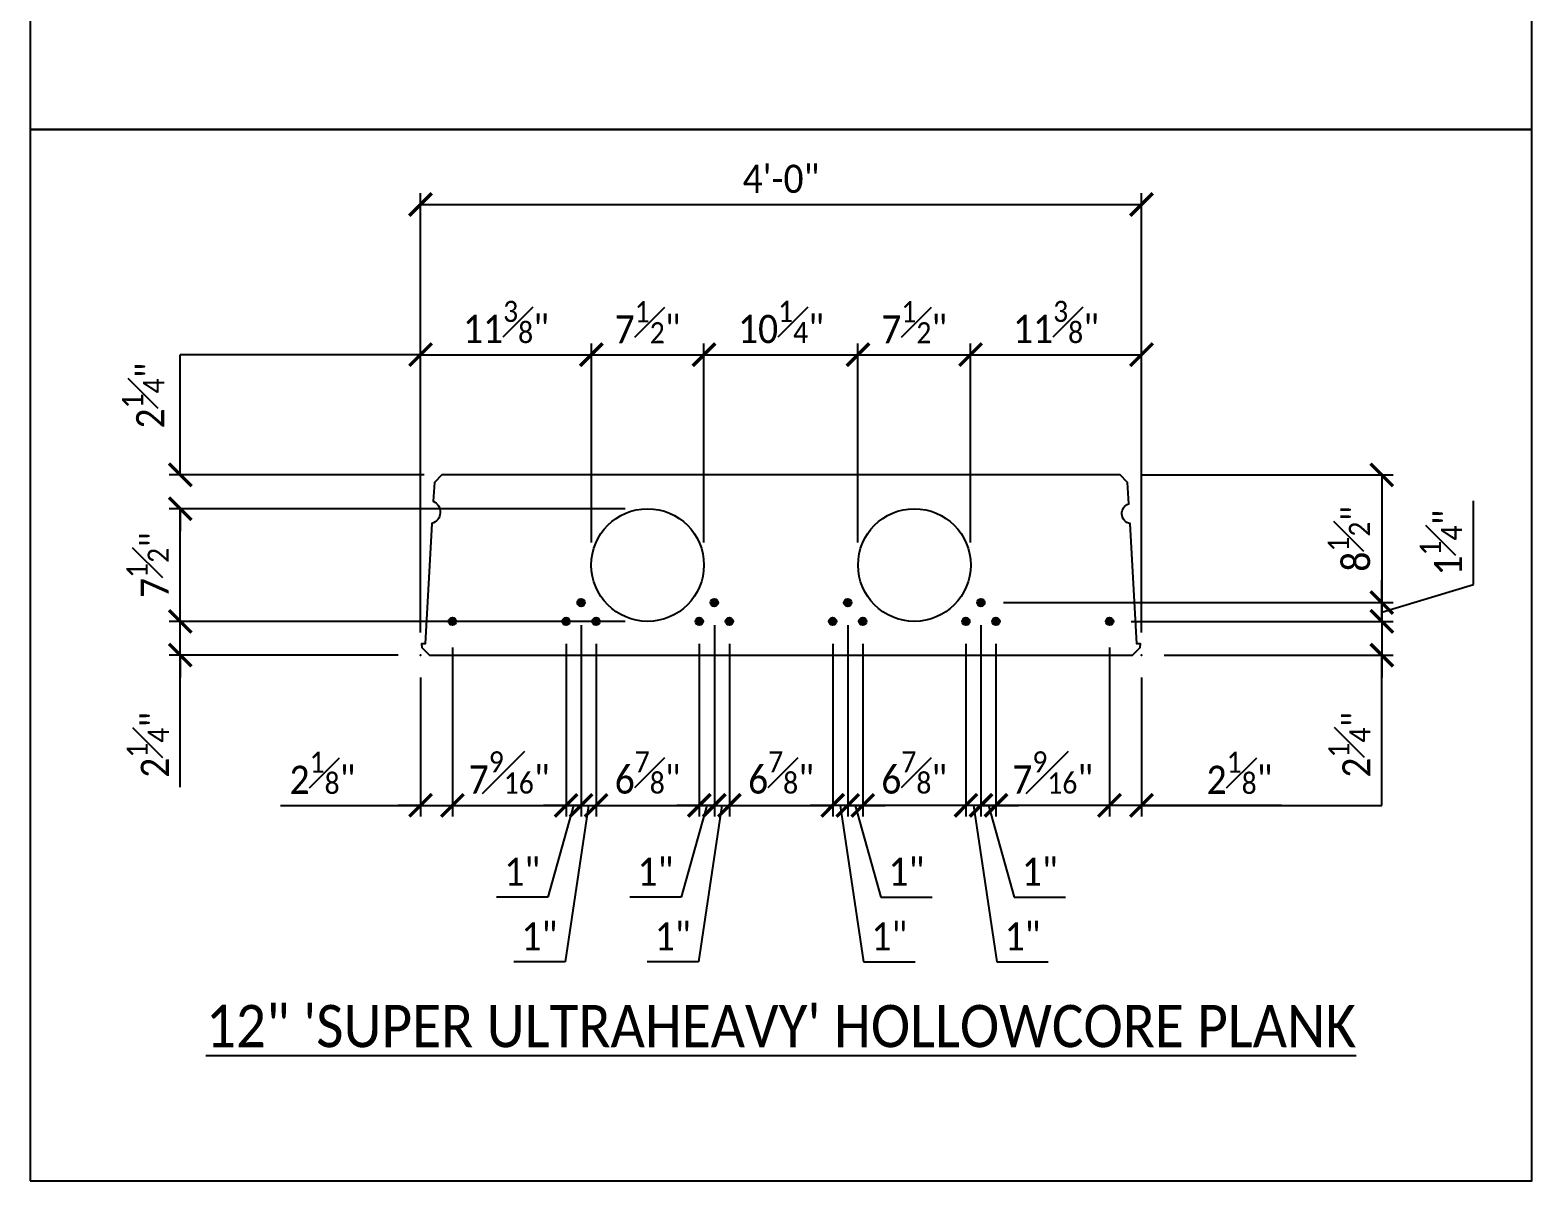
# Model space of a CAD drawing. Header units: inches. Extents: x -4800 to 29350, y 0 to 14051.
# Drawn here: x -3085.9 to -2985.9, y 2926.9 to 3003.5 of the extents above; entities that cross this region are included whole.
import ezdxf

# ---------------------------------------------------------------- set-up
doc = ezdxf.new("R2010")
doc.units = ezdxf.units.IN
doc.header["$LTSCALE"] = 0.5
doc.header["$MEASUREMENT"] = 0
for name, color, linetype in [('PC PLK - 12L in CONT.', 151, 'Continuous'), ('PC PLK - 12SUH in CONT.', 200, 'Continuous'), ('PC PLK - DIMENSION', 220, 'Continuous'), ('PC PLK - TAG', 3, 'Continuous')]:
    doc.layers.add(name, color=color, linetype=linetype)
doc.layers.add('PC PLK - STRAND', color=7, linetype='Continuous', plot=False)
doc.layers.add('SHT - NO PLOT LINE 2', color=110, linetype='Continuous', plot=False)
doc.layers.get('0').freeze()
doc.styles.add('CMC-NARROW', font='calibril.ttf', dxfattribs={"width": 0.9})
doc.dimstyles.new('CMC-NARROW', dxfattribs={"dimscale": 96, "dimtxt": 0.078125, "dimasz": 0.0625, "dimexe": 0.03125, "dimexo": 0.0625, "dimgap": 0.03125, "dimtad": 1, "dimdec": 4, "dimzin": 3, "dimdsep": 46, "dimlunit": 4, "dimtxsty": 'CMC-NARROW', "dimblk": 'ARCHTICK', "dimcen": 0, "dimclrd": 256, "dimclre": 256, "dimclrt": 256, "dimazin": 1, "dimtfac": 0.75, "dimtdec": 4, "dimtofl": 0, "dimtmove": 1, "dimatfit": 0, "dimfxl": 1, "dimtfillclr": 256, "dimfrac": 1, "dimtzin": 0, "dimlwd": -1, "dimlwe": -1, "dimarcsym": 0})

# ---------------------------------------------------------------- blocks, each defined once
blk = doc.blocks.new('_ArchTick')
at = {"color": 0, "linetype": 'ByBlock', "const_width": 0.15}
blk.add_lwpolyline([(-0.5, -0.5), (0.5, 0.5)], dxfattribs=at)
blk = doc.blocks.new('*D218')
at = {"layer": 'Defpoints', "color": 0, "transparency": 16777216}
for p in [(-3011.94, 2991.93), (-3011.94, 2965.93), (-3059.94, 2961.93)]:
    blk.add_point(p, dxfattribs=at)
at = {"layer": 'PC PLK - DIMENSION', "transparency": 16777216}
for p, q in [((-3059.94, 2963.43), (-3059.94, 2992.68)), ((-3011.94, 2967.43), (-3011.94, 2992.68)), ((-3059.94, 2991.93), (-3011.94, 2991.93))]:
    blk.add_line(p, q, dxfattribs=at)
at = {"layer": 'PC PLK - DIMENSION', "transparency": 16777216, "xscale": 1.5, "yscale": 1.5, "zscale": 1.5, "rotation": 180}
blk.add_blockref('_ArchTick', (-3059.94, 2991.93), dxfattribs=at)
at = {"layer": 'PC PLK - DIMENSION', "transparency": 16777216, "xscale": 1.5, "yscale": 1.5, "zscale": 1.5}
blk.add_blockref('_ArchTick', (-3011.94, 2991.93), dxfattribs=at)
at = {"layer": 'PC PLK - DIMENSION', "transparency": 16777216, "insert": (-3035.94, 2993.63), "char_height": 1.875, "attachment_point": 5, "style": 'CMC-NARROW'}
blk.add_mtext('4\'-0"', dxfattribs=at)
blk = doc.blocks.new('*D219')
at = {"layer": 'Defpoints', "color": 0, "transparency": 16777216}
for p in [(-3075.94, 2964.18), (-3044.82, 2964.18), (-3059.94, 2961.93)]:
    blk.add_point(p, dxfattribs=at)
at = {"layer": 'PC PLK - DIMENSION', "transparency": 16777216}
for p, q in [((-3075.94, 2964.18), (-3075.94, 2965.68)), ((-3046.32, 2964.18), (-3076.69, 2964.18)), ((-3075.94, 2961.93), (-3075.94, 2964.18)), ((-3061.44, 2961.93), (-3076.69, 2961.93)), ((-3075.94, 2961.93), (-3075.94, 2960.43)), ((-3075.94, 2953.14), (-3075.94, 2961.93))]:
    blk.add_line(p, q, dxfattribs=at)
at = {"layer": 'PC PLK - DIMENSION', "transparency": 16777216, "xscale": 1.5, "yscale": 1.5, "zscale": 1.5}
for p, rotation in [((-3075.94, 2964.18), 270), ((-3075.94, 2961.93), 90)]:
    blk.add_blockref('_ArchTick', p, dxfattribs=dict(at, rotation=rotation))
at = {"layer": 'PC PLK - DIMENSION', "transparency": 16777216, "insert": (-3078.1, 2955.96), "char_height": 1.875, "attachment_point": 5, "rotation": 90, "style": 'CMC-NARROW'}
blk.add_mtext('2{\\H0.75x;\\S1#4;}"', dxfattribs=at)
blk = doc.blocks.new('*D220')
at = {"layer": 'Defpoints', "color": 0, "transparency": 16777216}
for p in [(-3075.94, 2971.68), (-3044.82, 2971.68), (-3044.82, 2964.18)]:
    blk.add_point(p, dxfattribs=at)
at = {"layer": 'PC PLK - DIMENSION', "transparency": 16777216}
for p, q in [((-3046.32, 2971.68), (-3076.69, 2971.68)), ((-3075.94, 2964.18), (-3075.94, 2971.68)), ((-3046.32, 2964.18), (-3076.69, 2964.18))]:
    blk.add_line(p, q, dxfattribs=at)
at = {"layer": 'PC PLK - DIMENSION', "transparency": 16777216, "xscale": 1.5, "yscale": 1.5, "zscale": 1.5}
for p, rotation in [((-3075.94, 2971.68), 90), ((-3075.94, 2964.18), 270)]:
    blk.add_blockref('_ArchTick', p, dxfattribs=dict(at, rotation=rotation))
at = {"layer": 'PC PLK - DIMENSION', "transparency": 16777216, "insert": (-3078.11, 2967.93), "char_height": 1.875, "attachment_point": 5, "rotation": 90, "style": 'CMC-NARROW'}
blk.add_mtext('7{\\H0.75x;\\S1#2;}"', dxfattribs=at)
blk = doc.blocks.new('*D221')
at = {"layer": 'Defpoints', "color": 0, "transparency": 16777216}
for p in [(-3075.94, 2973.93), (-3058.19, 2973.93), (-3044.82, 2971.68)]:
    blk.add_point(p, dxfattribs=at)
at = {"layer": 'PC PLK - DIMENSION', "transparency": 16777216}
for p, q in [((-3075.94, 2973.93), (-3075.94, 2975.43)), ((-3059.69, 2973.93), (-3076.69, 2973.93)), ((-3046.32, 2971.68), (-3076.69, 2971.68)), ((-3075.94, 2971.68), (-3075.94, 2970.18))]:
    blk.add_line(p, q, dxfattribs=at)
at = {"layer": 'PC PLK - DIMENSION', "transparency": 16777216, "xscale": 1.5, "yscale": 1.5, "zscale": 1.5}
for p, rotation in [((-3075.94, 2973.93), 270), ((-3075.94, 2971.68), 90)]:
    blk.add_blockref('_ArchTick', p, dxfattribs=dict(at, rotation=rotation))
at = {"layer": 'PC PLK - DIMENSION', "transparency": 16777216, "insert": (-3078.41, 2979.21), "char_height": 1.875, "attachment_point": 5, "rotation": 90, "style": 'CMC-NARROW'}
blk.add_mtext('2{\\H0.75x;\\S1#4;}"', dxfattribs=at)
blk = doc.blocks.new('*D223')
at = {"layer": 'Defpoints', "color": 0, "transparency": 16777216}
for p in [(-3048.57, 2981.93), (-3048.57, 2967.93), (-3059.94, 2961.93)]:
    blk.add_point(p, dxfattribs=at)
at = {"layer": 'PC PLK - DIMENSION', "transparency": 16777216}
for p, q in [((-3059.94, 2963.43), (-3059.94, 2982.68)), ((-3048.57, 2969.43), (-3048.57, 2982.68)), ((-3059.94, 2981.93), (-3048.57, 2981.93))]:
    blk.add_line(p, q, dxfattribs=at)
at = {"layer": 'PC PLK - DIMENSION', "transparency": 16777216, "xscale": 1.5, "yscale": 1.5, "zscale": 1.5, "rotation": 180}
blk.add_blockref('_ArchTick', (-3059.94, 2981.93), dxfattribs=at)
at = {"layer": 'PC PLK - DIMENSION', "transparency": 16777216, "xscale": 1.5, "yscale": 1.5, "zscale": 1.5}
blk.add_blockref('_ArchTick', (-3048.57, 2981.93), dxfattribs=at)
at = {"layer": 'PC PLK - DIMENSION', "transparency": 16777216, "insert": (-3054.25, 2984.11), "char_height": 1.875, "attachment_point": 5, "style": 'CMC-NARROW'}
blk.add_mtext('11{\\H0.75x;\\S3#8;}"', dxfattribs=at)
blk = doc.blocks.new('*D224')
at = {"layer": 'Defpoints', "color": 0, "transparency": 16777216}
for p in [(-3057.82, 2963.93), (-3059.94, 2961.93), (-3057.82, 2951.93)]:
    blk.add_point(p, dxfattribs=at)
at = {"layer": 'PC PLK - DIMENSION', "transparency": 16777216}
for p, q in [((-3057.82, 2962.43), (-3057.82, 2951.18)), ((-3059.94, 2960.43), (-3059.94, 2951.18)), ((-3069.26, 2951.93), (-3059.94, 2951.93)), ((-3059.94, 2951.93), (-3061.44, 2951.93)), ((-3059.94, 2951.93), (-3057.82, 2951.93)), ((-3057.82, 2951.93), (-3056.32, 2951.93))]:
    blk.add_line(p, q, dxfattribs=at)
at = {"layer": 'PC PLK - DIMENSION', "transparency": 16777216, "xscale": 1.5, "yscale": 1.5, "zscale": 1.5}
blk.add_blockref('_ArchTick', (-3059.94, 2951.93), dxfattribs=at)
at = {"layer": 'PC PLK - DIMENSION', "transparency": 16777216, "xscale": 1.5, "yscale": 1.5, "zscale": 1.5, "rotation": 180}
blk.add_blockref('_ArchTick', (-3057.82, 2951.93), dxfattribs=at)
at = {"layer": 'PC PLK - DIMENSION', "transparency": 16777216, "insert": (-3066.47, 2954.1), "char_height": 1.875, "attachment_point": 5, "style": 'CMC-NARROW'}
blk.add_mtext('2{\\H0.75x;\\S1#8;}"', dxfattribs=at)
blk = doc.blocks.new('*D225')
at = {"layer": 'Defpoints', "color": 0, "transparency": 16777216}
for p in [(-3050.25, 2964.18), (-3057.82, 2963.93), (-3050.25, 2951.93)]:
    blk.add_point(p, dxfattribs=at)
at = {"layer": 'PC PLK - DIMENSION', "transparency": 16777216}
for p, q in [((-3057.82, 2962.43), (-3057.82, 2951.18)), ((-3050.25, 2962.68), (-3050.25, 2951.18)), ((-3057.82, 2951.93), (-3050.25, 2951.93))]:
    blk.add_line(p, q, dxfattribs=at)
at = {"layer": 'PC PLK - DIMENSION', "transparency": 16777216, "xscale": 1.5, "yscale": 1.5, "zscale": 1.5, "rotation": 180}
blk.add_blockref('_ArchTick', (-3057.82, 2951.93), dxfattribs=at)
at = {"layer": 'PC PLK - DIMENSION', "transparency": 16777216, "xscale": 1.5, "yscale": 1.5, "zscale": 1.5}
blk.add_blockref('_ArchTick', (-3050.25, 2951.93), dxfattribs=at)
at = {"layer": 'PC PLK - DIMENSION', "transparency": 16777216, "insert": (-3054.04, 2954.12), "char_height": 1.875, "attachment_point": 5, "style": 'CMC-NARROW'}
blk.add_mtext('7{\\H0.75x;\\S9#16;}"', dxfattribs=at)
blk = doc.blocks.new('*D226')
at = {"layer": 'Defpoints', "color": 0, "transparency": 16777216}
for p in [(-3049.25, 2965.43), (-3050.25, 2964.18), (-3049.25, 2951.93)]:
    blk.add_point(p, dxfattribs=at)
at = {"layer": 'PC PLK - DIMENSION', "transparency": 16777216}
for p, q in [((-3049.25, 2963.93), (-3049.25, 2951.18)), ((-3050.25, 2962.68), (-3050.25, 2951.18)), ((-3050.25, 2951.93), (-3051.75, 2951.93)), ((-3049.75, 2951.93), (-3051.46, 2945.82)), ((-3050.25, 2951.93), (-3049.25, 2951.93)), ((-3049.25, 2951.93), (-3047.75, 2951.93)), ((-3051.46, 2945.82), (-3054.88, 2945.82))]:
    blk.add_line(p, q, dxfattribs=at)
at = {"layer": 'PC PLK - DIMENSION', "transparency": 16777216, "xscale": 1.5, "yscale": 1.5, "zscale": 1.5}
blk.add_blockref('_ArchTick', (-3050.25, 2951.93), dxfattribs=at)
at = {"layer": 'PC PLK - DIMENSION', "transparency": 16777216, "xscale": 1.5, "yscale": 1.5, "zscale": 1.5, "rotation": 180}
blk.add_blockref('_ArchTick', (-3049.25, 2951.93), dxfattribs=at)
at = {"layer": 'PC PLK - DIMENSION', "transparency": 16777216, "insert": (-3053.17, 2947.51), "char_height": 1.875, "attachment_point": 5, "style": 'CMC-NARROW'}
blk.add_mtext('1"', dxfattribs=at)
blk = doc.blocks.new('*D227')
at = {"layer": 'Defpoints', "color": 0, "transparency": 16777216}
for p in [(-3049.25, 2965.43), (-3048.25, 2964.18), (-3048.25, 2951.93)]:
    blk.add_point(p, dxfattribs=at)
at = {"layer": 'PC PLK - DIMENSION', "transparency": 16777216}
for p, q in [((-3049.25, 2963.93), (-3049.25, 2951.18)), ((-3048.25, 2962.68), (-3048.25, 2951.18)), ((-3049.25, 2951.93), (-3050.75, 2951.93)), ((-3048.75, 2951.93), (-3050.32, 2941.52)), ((-3049.25, 2951.93), (-3048.25, 2951.93)), ((-3048.25, 2951.93), (-3046.75, 2951.93)), ((-3050.32, 2941.52), (-3053.74, 2941.52))]:
    blk.add_line(p, q, dxfattribs=at)
at = {"layer": 'PC PLK - DIMENSION', "transparency": 16777216, "xscale": 1.5, "yscale": 1.5, "zscale": 1.5}
blk.add_blockref('_ArchTick', (-3049.25, 2951.93), dxfattribs=at)
at = {"layer": 'PC PLK - DIMENSION', "transparency": 16777216, "xscale": 1.5, "yscale": 1.5, "zscale": 1.5, "rotation": 180}
blk.add_blockref('_ArchTick', (-3048.25, 2951.93), dxfattribs=at)
at = {"layer": 'PC PLK - DIMENSION', "transparency": 16777216, "insert": (-3052.03, 2943.21), "char_height": 1.875, "attachment_point": 5, "style": 'CMC-NARROW'}
blk.add_mtext('1"', dxfattribs=at)
blk = doc.blocks.new('*D228')
at = {"layer": 'Defpoints', "color": 0, "transparency": 16777216}
for p in [(-3013.37, 2973.93), (-3022.63, 2965.43), (-2995.94, 2965.43)]:
    blk.add_point(p, dxfattribs=at)
at = {"layer": 'PC PLK - DIMENSION', "transparency": 16777216}
for p, q in [((-3011.87, 2973.93), (-2995.19, 2973.93)), ((-2995.94, 2973.93), (-2995.94, 2965.43)), ((-3021.13, 2965.43), (-2995.19, 2965.43))]:
    blk.add_line(p, q, dxfattribs=at)
at = {"layer": 'PC PLK - DIMENSION', "transparency": 16777216, "xscale": 1.5, "yscale": 1.5, "zscale": 1.5}
for p, rotation in [((-2995.94, 2973.93), 90), ((-2995.94, 2965.43), 270)]:
    blk.add_blockref('_ArchTick', p, dxfattribs=dict(at, rotation=rotation))
at = {"layer": 'PC PLK - DIMENSION', "transparency": 16777216, "insert": (-2998.12, 2969.68), "char_height": 1.875, "attachment_point": 5, "rotation": 90, "style": 'CMC-NARROW'}
blk.add_mtext('8{\\H0.75x;\\S1#2;}"', dxfattribs=at)
blk = doc.blocks.new('*D229')
at = {"layer": 'Defpoints', "color": 0, "transparency": 16777216}
for p in [(-3022.63, 2965.43), (-3014.13, 2964.18), (-2995.94, 2964.18)]:
    blk.add_point(p, dxfattribs=at)
at = {"layer": 'PC PLK - DIMENSION', "transparency": 16777216}
for p, q in [((-2989.84, 2966.63), (-2989.84, 2972.2)), ((-2995.94, 2965.43), (-2995.94, 2966.93)), ((-2995.94, 2964.8), (-2989.84, 2966.63)), ((-3021.13, 2965.43), (-2995.19, 2965.43)), ((-2995.94, 2965.43), (-2995.94, 2964.18)), ((-3012.63, 2964.18), (-2995.19, 2964.18)), ((-2995.94, 2964.18), (-2995.94, 2962.68))]:
    blk.add_line(p, q, dxfattribs=at)
at = {"layer": 'PC PLK - DIMENSION', "transparency": 16777216, "xscale": 1.5, "yscale": 1.5, "zscale": 1.5}
for p, rotation in [((-2995.94, 2965.43), 270), ((-2995.94, 2964.18), 90)]:
    blk.add_blockref('_ArchTick', p, dxfattribs=dict(at, rotation=rotation))
at = {"layer": 'PC PLK - DIMENSION', "transparency": 16777216, "insert": (-2992, 2969.42), "char_height": 1.875, "attachment_point": 5, "rotation": 90, "style": 'CMC-NARROW'}
blk.add_mtext('1{\\H0.75x;\\S1#4;}"', dxfattribs=at)
blk = doc.blocks.new('*D230')
at = {"layer": 'Defpoints', "color": 0, "transparency": 16777216}
for p in [(-3014.13, 2964.18), (-3011.94, 2961.93), (-2995.94, 2961.93)]:
    blk.add_point(p, dxfattribs=at)
at = {"layer": 'PC PLK - DIMENSION', "transparency": 16777216}
for p, q in [((-2995.94, 2964.18), (-2995.94, 2965.68)), ((-3012.63, 2964.18), (-2995.19, 2964.18)), ((-2995.94, 2964.18), (-2995.94, 2961.93)), ((-3010.44, 2961.93), (-2995.19, 2961.93)), ((-2995.94, 2961.93), (-2995.94, 2960.43)), ((-2995.94, 2953.15), (-2995.94, 2961.93))]:
    blk.add_line(p, q, dxfattribs=at)
at = {"layer": 'PC PLK - DIMENSION', "transparency": 16777216, "xscale": 1.5, "yscale": 1.5, "zscale": 1.5}
for p, rotation in [((-2995.94, 2964.18), 270), ((-2995.94, 2961.93), 90)]:
    blk.add_blockref('_ArchTick', p, dxfattribs=dict(at, rotation=rotation))
at = {"layer": 'PC PLK - DIMENSION', "transparency": 16777216, "insert": (-2998.1, 2955.97), "char_height": 1.875, "attachment_point": 5, "rotation": 90, "style": 'CMC-NARROW'}
blk.add_mtext('2{\\H0.75x;\\S1#4;}"', dxfattribs=at)
blk = doc.blocks.new('*D212')
at = {"layer": 'Defpoints', "color": 0, "transparency": 16777216}
for p in [(-3041.07, 2981.93), (-3048.57, 2967.93), (-3041.07, 2967.93)]:
    blk.add_point(p, dxfattribs=at)
at = {"layer": 'PC PLK - DIMENSION', "transparency": 16777216}
for p, q in [((-3048.57, 2969.43), (-3048.57, 2982.68)), ((-3041.07, 2969.43), (-3041.07, 2982.68)), ((-3048.57, 2981.93), (-3041.07, 2981.93))]:
    blk.add_line(p, q, dxfattribs=at)
at = {"layer": 'PC PLK - DIMENSION', "transparency": 16777216, "xscale": 1.5, "yscale": 1.5, "zscale": 1.5, "rotation": 180}
blk.add_blockref('_ArchTick', (-3048.57, 2981.93), dxfattribs=at)
at = {"layer": 'PC PLK - DIMENSION', "transparency": 16777216, "xscale": 1.5, "yscale": 1.5, "zscale": 1.5}
blk.add_blockref('_ArchTick', (-3041.07, 2981.93), dxfattribs=at)
at = {"layer": 'PC PLK - DIMENSION', "transparency": 16777216, "insert": (-3044.82, 2984.09), "char_height": 1.875, "attachment_point": 5, "style": 'CMC-NARROW'}
blk.add_mtext('7{\\H0.75x;\\S1#2;}"', dxfattribs=at)
blk = doc.blocks.new('*D213')
at = {"layer": 'Defpoints', "color": 0, "transparency": 16777216}
for p in [(-3030.82, 2981.93), (-3041.07, 2967.93), (-3030.82, 2967.93)]:
    blk.add_point(p, dxfattribs=at)
at = {"layer": 'PC PLK - DIMENSION', "transparency": 16777216}
for p, q in [((-3041.07, 2969.43), (-3041.07, 2982.68)), ((-3030.82, 2969.43), (-3030.82, 2982.68)), ((-3041.07, 2981.93), (-3030.82, 2981.93))]:
    blk.add_line(p, q, dxfattribs=at)
at = {"layer": 'PC PLK - DIMENSION', "transparency": 16777216, "xscale": 1.5, "yscale": 1.5, "zscale": 1.5, "rotation": 180}
blk.add_blockref('_ArchTick', (-3041.07, 2981.93), dxfattribs=at)
at = {"layer": 'PC PLK - DIMENSION', "transparency": 16777216, "xscale": 1.5, "yscale": 1.5, "zscale": 1.5}
blk.add_blockref('_ArchTick', (-3030.82, 2981.93), dxfattribs=at)
at = {"layer": 'PC PLK - DIMENSION', "transparency": 16777216, "insert": (-3035.94, 2984.1), "char_height": 1.875, "attachment_point": 5, "style": 'CMC-NARROW'}
blk.add_mtext('10{\\H0.75x;\\S1#4;}"', dxfattribs=at)
blk = doc.blocks.new('*D214')
at = {"layer": 'Defpoints', "color": 0, "transparency": 16777216}
for p in [(-3023.32, 2981.93), (-3030.82, 2967.93), (-3023.32, 2967.93)]:
    blk.add_point(p, dxfattribs=at)
at = {"layer": 'PC PLK - DIMENSION', "transparency": 16777216}
for p, q in [((-3030.82, 2969.43), (-3030.82, 2982.68)), ((-3023.32, 2969.43), (-3023.32, 2982.68)), ((-3030.82, 2981.93), (-3023.32, 2981.93))]:
    blk.add_line(p, q, dxfattribs=at)
at = {"layer": 'PC PLK - DIMENSION', "transparency": 16777216, "xscale": 1.5, "yscale": 1.5, "zscale": 1.5, "rotation": 180}
blk.add_blockref('_ArchTick', (-3030.82, 2981.93), dxfattribs=at)
at = {"layer": 'PC PLK - DIMENSION', "transparency": 16777216, "xscale": 1.5, "yscale": 1.5, "zscale": 1.5}
blk.add_blockref('_ArchTick', (-3023.32, 2981.93), dxfattribs=at)
at = {"layer": 'PC PLK - DIMENSION', "transparency": 16777216, "insert": (-3027.07, 2984.09), "char_height": 1.875, "attachment_point": 5, "style": 'CMC-NARROW'}
blk.add_mtext('7{\\H0.75x;\\S1#2;}"', dxfattribs=at)
blk = doc.blocks.new('*D215')
at = {"layer": 'Defpoints', "color": 0, "transparency": 16777216}
for p in [(-3011.94, 2981.93), (-3023.32, 2967.93), (-3011.94, 2961.93)]:
    blk.add_point(p, dxfattribs=at)
at = {"layer": 'PC PLK - DIMENSION', "transparency": 16777216}
for p, q in [((-3023.32, 2969.43), (-3023.32, 2982.68)), ((-3011.94, 2963.43), (-3011.94, 2982.68)), ((-3023.32, 2981.93), (-3011.94, 2981.93))]:
    blk.add_line(p, q, dxfattribs=at)
at = {"layer": 'PC PLK - DIMENSION', "transparency": 16777216, "xscale": 1.5, "yscale": 1.5, "zscale": 1.5, "rotation": 180}
blk.add_blockref('_ArchTick', (-3023.32, 2981.93), dxfattribs=at)
at = {"layer": 'PC PLK - DIMENSION', "transparency": 16777216, "xscale": 1.5, "yscale": 1.5, "zscale": 1.5}
blk.add_blockref('_ArchTick', (-3011.94, 2981.93), dxfattribs=at)
at = {"layer": 'PC PLK - DIMENSION', "transparency": 16777216, "insert": (-3017.63, 2984.11), "char_height": 1.875, "attachment_point": 5, "style": 'CMC-NARROW'}
blk.add_mtext('11{\\H0.75x;\\S3#8;}"', dxfattribs=at)
blk = doc.blocks.new('*D216')
at = {"layer": 'Defpoints', "color": 0, "transparency": 16777216}
for p in [(-3014.07, 2963.93), (-3011.94, 2961.93), (-3014.07, 2951.93)]:
    blk.add_point(p, dxfattribs=at)
at = {"layer": 'PC PLK - DIMENSION', "transparency": 16777216}
for p, q in [((-3014.07, 2962.43), (-3014.07, 2951.18)), ((-3011.94, 2960.43), (-3011.94, 2951.18)), ((-3014.07, 2951.93), (-3015.57, 2951.93)), ((-3011.94, 2951.93), (-3014.07, 2951.93)), ((-3011.94, 2951.93), (-3010.44, 2951.93)), ((-3002.62, 2951.93), (-3011.94, 2951.93))]:
    blk.add_line(p, q, dxfattribs=at)
at = {"layer": 'PC PLK - DIMENSION', "transparency": 16777216, "xscale": 1.5, "yscale": 1.5, "zscale": 1.5}
blk.add_blockref('_ArchTick', (-3014.07, 2951.93), dxfattribs=at)
at = {"layer": 'PC PLK - DIMENSION', "transparency": 16777216, "xscale": 1.5, "yscale": 1.5, "zscale": 1.5, "rotation": 180}
blk.add_blockref('_ArchTick', (-3011.94, 2951.93), dxfattribs=at)
at = {"layer": 'PC PLK - DIMENSION', "transparency": 16777216, "insert": (-3005.41, 2954.1), "char_height": 1.875, "attachment_point": 5, "style": 'CMC-NARROW'}
blk.add_mtext('2{\\H0.75x;\\S1#8;}"', dxfattribs=at)
blk = doc.blocks.new('*D217')
at = {"layer": 'Defpoints', "color": 0, "transparency": 16777216}
for p in [(-3021.63, 2964.18), (-3014.07, 2963.93), (-3021.63, 2951.93)]:
    blk.add_point(p, dxfattribs=at)
at = {"layer": 'PC PLK - DIMENSION', "transparency": 16777216}
for p, q in [((-3021.63, 2962.68), (-3021.63, 2951.18)), ((-3014.07, 2962.43), (-3014.07, 2951.18)), ((-3014.07, 2951.93), (-3021.63, 2951.93))]:
    blk.add_line(p, q, dxfattribs=at)
at = {"layer": 'PC PLK - DIMENSION', "transparency": 16777216, "xscale": 1.5, "yscale": 1.5, "zscale": 1.5, "rotation": 180}
blk.add_blockref('_ArchTick', (-3021.63, 2951.93), dxfattribs=at)
at = {"layer": 'PC PLK - DIMENSION', "transparency": 16777216, "xscale": 1.5, "yscale": 1.5, "zscale": 1.5}
blk.add_blockref('_ArchTick', (-3014.07, 2951.93), dxfattribs=at)
at = {"layer": 'PC PLK - DIMENSION', "transparency": 16777216, "insert": (-3017.85, 2954.12), "char_height": 1.875, "attachment_point": 5, "style": 'CMC-NARROW'}
blk.add_mtext('7{\\H0.75x;\\S9#16;}"', dxfattribs=at)
blk = doc.blocks.new('*D209')
at = {"layer": 'Defpoints', "color": 0, "transparency": 16777216}
for p in [(-3048.25, 2964.18), (-3041.38, 2964.18), (-3041.38, 2951.93)]:
    blk.add_point(p, dxfattribs=at)
at = {"layer": 'PC PLK - DIMENSION', "transparency": 16777216}
for p, q in [((-3048.25, 2962.68), (-3048.25, 2951.18)), ((-3041.38, 2962.68), (-3041.38, 2951.18)), ((-3048.25, 2951.93), (-3041.38, 2951.93))]:
    blk.add_line(p, q, dxfattribs=at)
at = {"layer": 'PC PLK - DIMENSION', "transparency": 16777216, "xscale": 1.5, "yscale": 1.5, "zscale": 1.5, "rotation": 180}
blk.add_blockref('_ArchTick', (-3048.25, 2951.93), dxfattribs=at)
at = {"layer": 'PC PLK - DIMENSION', "transparency": 16777216, "xscale": 1.5, "yscale": 1.5, "zscale": 1.5}
blk.add_blockref('_ArchTick', (-3041.38, 2951.93), dxfattribs=at)
at = {"layer": 'PC PLK - DIMENSION', "transparency": 16777216, "insert": (-3044.82, 2954.11), "char_height": 1.875, "attachment_point": 5, "style": 'CMC-NARROW'}
blk.add_mtext('6{\\H0.75x;\\S7#8;}"', dxfattribs=at)
blk = doc.blocks.new('*D210')
at = {"layer": 'Defpoints', "color": 0, "transparency": 16777216}
for p in [(-3040.38, 2965.43), (-3041.38, 2964.18), (-3040.38, 2951.93)]:
    blk.add_point(p, dxfattribs=at)
at = {"layer": 'PC PLK - DIMENSION', "transparency": 16777216}
for p, q in [((-3040.38, 2963.93), (-3040.38, 2951.18)), ((-3041.38, 2962.68), (-3041.38, 2951.18)), ((-3041.38, 2951.93), (-3042.88, 2951.93)), ((-3040.88, 2951.93), (-3042.59, 2945.82)), ((-3041.38, 2951.93), (-3040.38, 2951.93)), ((-3040.38, 2951.93), (-3038.88, 2951.93)), ((-3042.59, 2945.82), (-3046.01, 2945.82))]:
    blk.add_line(p, q, dxfattribs=at)
at = {"layer": 'PC PLK - DIMENSION', "transparency": 16777216, "xscale": 1.5, "yscale": 1.5, "zscale": 1.5}
blk.add_blockref('_ArchTick', (-3041.38, 2951.93), dxfattribs=at)
at = {"layer": 'PC PLK - DIMENSION', "transparency": 16777216, "xscale": 1.5, "yscale": 1.5, "zscale": 1.5, "rotation": 180}
blk.add_blockref('_ArchTick', (-3040.38, 2951.93), dxfattribs=at)
at = {"layer": 'PC PLK - DIMENSION', "transparency": 16777216, "insert": (-3044.3, 2947.51), "char_height": 1.875, "attachment_point": 5, "style": 'CMC-NARROW'}
blk.add_mtext('1"', dxfattribs=at)
blk = doc.blocks.new('*D211')
at = {"layer": 'Defpoints', "color": 0, "transparency": 16777216}
for p in [(-3040.38, 2965.43), (-3039.38, 2964.18), (-3039.38, 2951.93)]:
    blk.add_point(p, dxfattribs=at)
at = {"layer": 'PC PLK - DIMENSION', "transparency": 16777216}
for p, q in [((-3040.38, 2963.93), (-3040.38, 2951.18)), ((-3039.38, 2962.68), (-3039.38, 2951.18)), ((-3040.38, 2951.93), (-3041.88, 2951.93)), ((-3039.88, 2951.93), (-3041.44, 2941.52)), ((-3040.38, 2951.93), (-3039.38, 2951.93)), ((-3039.38, 2951.93), (-3037.88, 2951.93)), ((-3041.44, 2941.52), (-3044.86, 2941.52))]:
    blk.add_line(p, q, dxfattribs=at)
at = {"layer": 'PC PLK - DIMENSION', "transparency": 16777216, "xscale": 1.5, "yscale": 1.5, "zscale": 1.5}
blk.add_blockref('_ArchTick', (-3040.38, 2951.93), dxfattribs=at)
at = {"layer": 'PC PLK - DIMENSION', "transparency": 16777216, "xscale": 1.5, "yscale": 1.5, "zscale": 1.5, "rotation": 180}
blk.add_blockref('_ArchTick', (-3039.38, 2951.93), dxfattribs=at)
at = {"layer": 'PC PLK - DIMENSION', "transparency": 16777216, "insert": (-3043.15, 2943.21), "char_height": 1.875, "attachment_point": 5, "style": 'CMC-NARROW'}
blk.add_mtext('1"', dxfattribs=at)
blk = doc.blocks.new('*D204')
at = {"layer": 'Defpoints', "color": 0, "transparency": 16777216}
for p in [(-3030.5, 2964.18), (-3023.63, 2964.18), (-3030.5, 2951.93)]:
    blk.add_point(p, dxfattribs=at)
at = {"layer": 'PC PLK - DIMENSION', "transparency": 16777216}
for p, q in [((-3030.5, 2962.68), (-3030.5, 2951.18)), ((-3023.63, 2962.68), (-3023.63, 2951.18)), ((-3023.63, 2951.93), (-3030.5, 2951.93))]:
    blk.add_line(p, q, dxfattribs=at)
at = {"layer": 'PC PLK - DIMENSION', "transparency": 16777216, "xscale": 1.5, "yscale": 1.5, "zscale": 1.5, "rotation": 180}
blk.add_blockref('_ArchTick', (-3030.5, 2951.93), dxfattribs=at)
at = {"layer": 'PC PLK - DIMENSION', "transparency": 16777216, "xscale": 1.5, "yscale": 1.5, "zscale": 1.5}
blk.add_blockref('_ArchTick', (-3023.63, 2951.93), dxfattribs=at)
at = {"layer": 'PC PLK - DIMENSION', "transparency": 16777216, "insert": (-3027.07, 2954.11), "char_height": 1.875, "attachment_point": 5, "style": 'CMC-NARROW'}
blk.add_mtext('6{\\H0.75x;\\S7#8;}"', dxfattribs=at)
blk = doc.blocks.new('*D205')
at = {"layer": 'Defpoints', "color": 0, "transparency": 16777216}
for p in [(-3031.5, 2965.43), (-3030.5, 2964.18), (-3031.5, 2951.93)]:
    blk.add_point(p, dxfattribs=at)
at = {"layer": 'PC PLK - DIMENSION', "transparency": 16777216}
for p, q in [((-3031.5, 2963.93), (-3031.5, 2951.18)), ((-3030.5, 2962.68), (-3030.5, 2951.18)), ((-3031.5, 2951.93), (-3033, 2951.93)), ((-3030.5, 2951.93), (-3031.5, 2951.93)), ((-3031, 2951.93), (-3029.3, 2945.82)), ((-3030.5, 2951.93), (-3029, 2951.93)), ((-3029.3, 2945.82), (-3025.88, 2945.82))]:
    blk.add_line(p, q, dxfattribs=at)
at = {"layer": 'PC PLK - DIMENSION', "transparency": 16777216, "xscale": 1.5, "yscale": 1.5, "zscale": 1.5}
blk.add_blockref('_ArchTick', (-3031.5, 2951.93), dxfattribs=at)
at = {"layer": 'PC PLK - DIMENSION', "transparency": 16777216, "xscale": 1.5, "yscale": 1.5, "zscale": 1.5, "rotation": 180}
blk.add_blockref('_ArchTick', (-3030.5, 2951.93), dxfattribs=at)
at = {"layer": 'PC PLK - DIMENSION', "transparency": 16777216, "insert": (-3027.59, 2947.51), "char_height": 1.875, "attachment_point": 5, "style": 'CMC-NARROW'}
blk.add_mtext('1"', dxfattribs=at)
blk = doc.blocks.new('*D206')
at = {"layer": 'Defpoints', "color": 0, "transparency": 16777216}
for p in [(-3031.5, 2965.43), (-3032.5, 2964.18), (-3032.5, 2951.93)]:
    blk.add_point(p, dxfattribs=at)
at = {"layer": 'PC PLK - DIMENSION', "transparency": 16777216}
for p, q in [((-3031.5, 2963.93), (-3031.5, 2951.18)), ((-3032.5, 2962.68), (-3032.5, 2951.18)), ((-3032.5, 2951.93), (-3034, 2951.93)), ((-3031.5, 2951.93), (-3032.5, 2951.93)), ((-3032, 2951.93), (-3030.44, 2941.52)), ((-3031.5, 2951.93), (-3030, 2951.93)), ((-3030.44, 2941.52), (-3027.02, 2941.52))]:
    blk.add_line(p, q, dxfattribs=at)
at = {"layer": 'PC PLK - DIMENSION', "transparency": 16777216, "xscale": 1.5, "yscale": 1.5, "zscale": 1.5}
blk.add_blockref('_ArchTick', (-3032.5, 2951.93), dxfattribs=at)
at = {"layer": 'PC PLK - DIMENSION', "transparency": 16777216, "xscale": 1.5, "yscale": 1.5, "zscale": 1.5, "rotation": 180}
blk.add_blockref('_ArchTick', (-3031.5, 2951.93), dxfattribs=at)
at = {"layer": 'PC PLK - DIMENSION', "transparency": 16777216, "insert": (-3028.73, 2943.21), "char_height": 1.875, "attachment_point": 5, "style": 'CMC-NARROW'}
blk.add_mtext('1"', dxfattribs=at)
blk = doc.blocks.new('*D207')
at = {"layer": 'Defpoints', "color": 0, "transparency": 16777216}
for p in [(-3022.63, 2965.43), (-3021.63, 2964.18), (-3022.63, 2951.93)]:
    blk.add_point(p, dxfattribs=at)
at = {"layer": 'PC PLK - DIMENSION', "transparency": 16777216}
for p, q in [((-3022.63, 2963.93), (-3022.63, 2951.18)), ((-3021.63, 2962.68), (-3021.63, 2951.18)), ((-3022.63, 2951.93), (-3024.13, 2951.93)), ((-3021.63, 2951.93), (-3022.63, 2951.93)), ((-3022.13, 2951.93), (-3020.42, 2945.82)), ((-3021.63, 2951.93), (-3020.13, 2951.93)), ((-3020.42, 2945.82), (-3017, 2945.82))]:
    blk.add_line(p, q, dxfattribs=at)
at = {"layer": 'PC PLK - DIMENSION', "transparency": 16777216, "xscale": 1.5, "yscale": 1.5, "zscale": 1.5}
blk.add_blockref('_ArchTick', (-3022.63, 2951.93), dxfattribs=at)
at = {"layer": 'PC PLK - DIMENSION', "transparency": 16777216, "xscale": 1.5, "yscale": 1.5, "zscale": 1.5, "rotation": 180}
blk.add_blockref('_ArchTick', (-3021.63, 2951.93), dxfattribs=at)
at = {"layer": 'PC PLK - DIMENSION', "transparency": 16777216, "insert": (-3018.71, 2947.51), "char_height": 1.875, "attachment_point": 5, "style": 'CMC-NARROW'}
blk.add_mtext('1"', dxfattribs=at)
blk = doc.blocks.new('*D208')
at = {"layer": 'Defpoints', "color": 0, "transparency": 16777216}
for p in [(-3022.63, 2965.43), (-3023.63, 2964.18), (-3023.63, 2951.93)]:
    blk.add_point(p, dxfattribs=at)
at = {"layer": 'PC PLK - DIMENSION', "transparency": 16777216}
for p, q in [((-3022.63, 2963.93), (-3022.63, 2951.18)), ((-3023.63, 2962.68), (-3023.63, 2951.18)), ((-3023.63, 2951.93), (-3025.13, 2951.93)), ((-3022.63, 2951.93), (-3023.63, 2951.93)), ((-3023.13, 2951.93), (-3021.57, 2941.52)), ((-3022.63, 2951.93), (-3021.13, 2951.93)), ((-3021.57, 2941.52), (-3018.15, 2941.52))]:
    blk.add_line(p, q, dxfattribs=at)
at = {"layer": 'PC PLK - DIMENSION', "transparency": 16777216, "xscale": 1.5, "yscale": 1.5, "zscale": 1.5}
blk.add_blockref('_ArchTick', (-3023.63, 2951.93), dxfattribs=at)
at = {"layer": 'PC PLK - DIMENSION', "transparency": 16777216, "xscale": 1.5, "yscale": 1.5, "zscale": 1.5, "rotation": 180}
blk.add_blockref('_ArchTick', (-3022.63, 2951.93), dxfattribs=at)
at = {"layer": 'PC PLK - DIMENSION', "transparency": 16777216, "insert": (-3019.86, 2943.21), "char_height": 1.875, "attachment_point": 5, "style": 'CMC-NARROW'}
blk.add_mtext('1"', dxfattribs=at)
blk = doc.blocks.new('*D222')
at = {"layer": 'Defpoints', "color": 0, "transparency": 16777216}
for p in [(-3039.38, 2964.18), (-3032.5, 2964.18), (-3032.5, 2951.93)]:
    blk.add_point(p, dxfattribs=at)
at = {"layer": 'PC PLK - DIMENSION', "transparency": 16777216}
for p, q in [((-3039.38, 2962.68), (-3039.38, 2951.18)), ((-3032.5, 2962.68), (-3032.5, 2951.18)), ((-3039.38, 2951.93), (-3032.5, 2951.93))]:
    blk.add_line(p, q, dxfattribs=at)
at = {"layer": 'PC PLK - DIMENSION', "transparency": 16777216, "xscale": 1.5, "yscale": 1.5, "zscale": 1.5, "rotation": 180}
blk.add_blockref('_ArchTick', (-3039.38, 2951.93), dxfattribs=at)
at = {"layer": 'PC PLK - DIMENSION', "transparency": 16777216, "xscale": 1.5, "yscale": 1.5, "zscale": 1.5}
blk.add_blockref('_ArchTick', (-3032.5, 2951.93), dxfattribs=at)
at = {"layer": 'PC PLK - DIMENSION', "transparency": 16777216, "insert": (-3035.94, 2954.11), "char_height": 1.875, "attachment_point": 5, "style": 'CMC-NARROW'}
blk.add_mtext('6{\\H0.75x;\\S7#8;}"', dxfattribs=at)
blk = doc.blocks.new('CMC - 12in HOLLOWCORE SUPERULTRAHEAVY PLAN USE')
at = {"layer": 'PC PLK - STRAND'}
h = blk.add_hatch(color=256, dxfattribs=at)
h.dxf.hatch_style = 1
h.paths.add_polyline_path([(-13.56, 3.5, 1), (-13.06, 3.5, 1)])
h = blk.add_hatch(color=256, dxfattribs=at)
h.dxf.hatch_style = 1
h.paths.add_polyline_path([(-4.69, 3.5, 1), (-4.19, 3.5, 1)])
h = blk.add_hatch(color=256, dxfattribs=at)
h.dxf.hatch_style = 1
h.paths.add_polyline_path([(4.19, 3.5, 1), (4.69, 3.5, 1)])
h = blk.add_hatch(color=256, dxfattribs=at)
h.dxf.hatch_style = 1
h.paths.add_polyline_path([(13.06, 3.5, 1), (13.56, 3.5, 1)])
h = blk.add_hatch(color=256, dxfattribs=at)
h.dxf.hatch_style = 1
h.paths.add_polyline_path([(-22.12, 2.25, 1), (-21.62, 2.25, 1)])
h = blk.add_hatch(color=256, dxfattribs=at)
h.dxf.hatch_style = 1
h.paths.add_polyline_path([(-14.56, 2.25, 1), (-14.06, 2.25, 1)])
h = blk.add_hatch(color=256, dxfattribs=at)
h.dxf.hatch_style = 1
h.paths.add_polyline_path([(-12.56, 2.25, 1), (-12.06, 2.25, 1)])
h = blk.add_hatch(color=256, dxfattribs=at)
h.dxf.hatch_style = 1
h.paths.add_polyline_path([(-5.69, 2.25, 1), (-5.19, 2.25, 1)])
h = blk.add_hatch(color=256, dxfattribs=at)
h.dxf.hatch_style = 1
h.paths.add_polyline_path([(-3.69, 2.25, 1), (-3.19, 2.25, 1)])
h = blk.add_hatch(color=256, dxfattribs=at)
h.dxf.hatch_style = 1
h.paths.add_polyline_path([(3.19, 2.25, 1), (3.69, 2.25, 1)])
h = blk.add_hatch(color=256, dxfattribs=at)
h.dxf.hatch_style = 1
h.paths.add_polyline_path([(5.19, 2.25, 1), (5.69, 2.25, 1)])
h = blk.add_hatch(color=256, dxfattribs=at)
h.dxf.hatch_style = 1
h.paths.add_polyline_path([(12.06, 2.25, 1), (12.56, 2.25, 1)])
h = blk.add_hatch(color=256, dxfattribs=at)
h.dxf.hatch_style = 1
h.paths.add_polyline_path([(14.06, 2.25, 1), (14.56, 2.25, 1)])
h = blk.add_hatch(color=256, dxfattribs=at)
h.dxf.hatch_style = 1
h.paths.add_polyline_path([(21.62, 2.25, 1), (22.12, 2.25, 1)])
at = {"layer": 'PC PLK - 12L in CONT.'}
for p in [(-24, 0), (24, 0)]:
    blk.add_point(p, dxfattribs=at)
at = {"layer": 'PC PLK - 12SUH in CONT.'}
blk.add_lwpolyline([(22.58, 12), (-22.58, 12), (-23.08, 11.5), (-23.15, 10.25, -0.67896), (-23.24, 8.76), (-23.7, 0.75), (-23.94, 0.75), (-23.91, 0.51), (-23.4, 0), (23.4, 0), (23.91, 0.51), (23.94, 0.75), (23.7, 0.75), (23.24, 8.76, -0.77), (23.15, 10.07), (23.08, 11.5)], format="xyb", close=True, dxfattribs=at)
for centre in [(-8.88, 6), (8.88, 6)]:
    blk.add_circle(centre, 3.75, dxfattribs=at)
at = {"layer": 'PC PLK - STRAND'}
for centre in [(-13.31, 3.5), (-4.44, 3.5), (4.44, 3.5), (13.31, 3.5), (-21.88, 2.25), (-14.31, 2.25), (-12.31, 2.25), (-5.44, 2.25), (-3.44, 2.25), (3.44, 2.25), (5.44, 2.25), (12.31, 2.25), (14.31, 2.25), (21.88, 2.25)]:
    blk.add_circle(centre, 0.25, dxfattribs=at)

msp = doc.modelspace()

# ---------------------------------------------------------------- linework, layer by layer
at = {"layer": 'PC PLK - DIMENSION'}
for p, q in [((-3059.94242, 2981.92645), (-3075.94242, 2981.92645)), ((-3075.94242, 2973.92645), (-3075.94242, 2981.92645)), ((-2995.94242, 2951.92645), (-2995.94242, 2961.92645)), ((-3011.94242, 2951.92645), (-2995.94242, 2951.92645))]:
    msp.add_line(p, q, dxfattribs=at)
at = {"layer": 'SHT - NO PLOT LINE 2'}
for points in [[(-3085.94242, 2996.92645), (-2985.94242, 2996.92645), (-2985.94242, 3066.92645), (-3085.94242, 3066.92645)], [(-3085.94242, 2926.92645), (-2985.94242, 2926.92645), (-2985.94242, 2996.92645), (-3085.94242, 2996.92645)]]:
    msp.add_lwpolyline(points, close=True, dxfattribs=at)

# ---------------------------------------------------------------- block references
at = {"layer": 'PC PLK - 12SUH in CONT.'}
msp.add_blockref('CMC - 12in HOLLOWCORE SUPERULTRAHEAVY PLAN USE', (-3035.94242, 2961.92645), dxfattribs=at)

# ---------------------------------------------------------------- texts
at = {"layer": 'PC PLK - TAG', "insert": (-3035.94242, 2937.22069), "char_height": 2.8125, "attachment_point": 5, "style": 'CMC-NARROW'}
msp.add_mtext('{\\L12" \'SUPER ULTRAHEAVY\' HOLLOWCORE PLANK}', dxfattribs=at)

# ---------------------------------------------------------------- dimensions: what is measured, and where the dimension line sits
at = {"layer": 'PC PLK - DIMENSION'}
for base, p1, p2, picture, middle in [((-3011.94242, 2991.92645), (-3059.94242, 2961.92645), (-3011.94242, 2965.92645), '*D218', (-3035.94242, 2993.63415)), ((-3048.56742, 2981.92645), (-3059.94242, 2961.92645), (-3048.56742, 2967.92645), '*D223', (-3054.25492, 2984.11299)), ((-3041.06742, 2981.92645), (-3048.56742, 2967.92645), (-3041.06742, 2967.92645), '*D212', (-3044.81742, 2984.09406)), ((-3030.81742, 2981.92645), (-3041.06742, 2967.92645), (-3030.81742, 2967.92645), '*D213', (-3035.94242, 2984.09929)), ((-3023.31742, 2981.92645), (-3030.81742, 2967.92645), (-3023.31742, 2967.92645), '*D214', (-3027.06742, 2984.09406)), ((-3011.94242, 2981.92645), (-3023.31742, 2967.92645), (-3011.94242, 2961.92645), '*D215', (-3017.62992, 2984.11299)), ((-3050.25492, 2951.92645), (-3057.81742, 2963.92645), (-3050.25492, 2964.17645), '*D225', (-3054.03617, 2954.11624)), ((-3041.37992, 2951.92645), (-3048.25492, 2964.17645), (-3041.37992, 2964.17645), '*D209', (-3044.81742, 2954.11011)), ((-3032.50492, 2951.92645), (-3039.37992, 2964.17645), (-3032.50492, 2964.17645), '*D222', (-3035.94242, 2954.11011))]:
    dim = msp.add_linear_dim(base=base, p1=p1, p2=p2, dimstyle='CMC-NARROW', override={"dimscale": 24}, dxfattribs=at)
    dim.commit()
    dim.dimension.update_dxf_attribs({"geometry": picture, "text_midpoint": middle})
for base, p1, p2, angle, picture, middle in [((-3075.94242, 2973.92645), (-3044.81742, 2971.67645), (-3058.19242, 2973.92645), 90, '*D221', (-3076.25207, 2979.21388)), ((-3075.94242, 2964.17645), (-3059.94242, 2961.92645), (-3044.81742, 2964.17645), 90, '*D219', (-3076.34198, 2955.96058)), ((-3032.50492, 2951.92645), (-3031.50492, 2965.42645), (-3032.50492, 2964.17645), 180, '*D206', (-3029.69111, 2941.52384)), ((-3031.50492, 2951.92645), (-3030.50492, 2964.17645), (-3031.50492, 2965.42645), 180, '*D205', (-3028.54854, 2945.81972)), ((-3023.62992, 2951.92645), (-3022.62992, 2965.42645), (-3023.62992, 2964.17645), 180, '*D208', (-3020.81611, 2941.52384)), ((-3022.62992, 2951.92645), (-3021.62992, 2964.17645), (-3022.62992, 2965.42645), 180, '*D207', (-3019.67354, 2945.81972)), ((-2995.94242, 2961.92645), (-3014.12992, 2964.17645), (-3011.94242, 2961.92645), 90, '*D230', (-2996.37879, 2955.97346)), ((-3014.06742, 2951.92645), (-3011.94242, 2961.92645), (-3014.06742, 2963.92645), 180, '*D216', (-3005.41121, 2952.20448))]:
    dim = msp.add_linear_dim(base=base, p1=p1, p2=p2, angle=angle, dimstyle='CMC-NARROW', override={"dimscale": 24}, dxfattribs=at)
    dim.commit()
    dim.dimension.update_dxf_attribs({"geometry": picture, "text_midpoint": middle, "dimtype": 160})
for base, p1, p2, angle, picture, middle in [((-2995.94242, 2965.42645), (-3013.36614, 2973.92645), (-3022.62992, 2965.42645), 90, '*D228', (-2998.11796, 2969.67645)), ((-3075.94242, 2971.67645), (-3044.81742, 2964.17645), (-3044.81742, 2971.67645), 90, '*D220', (-3078.11003, 2967.92645)), ((-2995.94242, 2964.17645), (-3022.62992, 2965.42645), (-3014.12992, 2964.17645), 90, '*D229', (-2991.99627, 2967.38347)), ((-3030.50492, 2951.92645), (-3023.62992, 2964.17645), (-3030.50492, 2964.17645), 180, '*D204', (-3027.06742, 2954.11011)), ((-3021.62992, 2951.92645), (-3014.06742, 2963.92645), (-3021.62992, 2964.17645), 180, '*D217', (-3017.84867, 2954.11624))]:
    dim = msp.add_linear_dim(base=base, p1=p1, p2=p2, angle=angle, dimstyle='CMC-NARROW', override={"dimscale": 24}, dxfattribs=at)
    dim.commit()
    dim.dimension.update_dxf_attribs({"geometry": picture, "text_midpoint": middle})
for base, p1, p2, picture, middle in [((-3049.25492, 2951.92645), (-3050.25492, 2964.17645), (-3049.25492, 2965.42645), '*D226', (-3052.21131, 2945.81972)), ((-3048.25492, 2951.92645), (-3049.25492, 2965.42645), (-3048.25492, 2964.17645), '*D227', (-3051.06874, 2941.52384)), ((-3040.37992, 2951.92645), (-3041.37992, 2964.17645), (-3040.37992, 2965.42645), '*D210', (-3043.33631, 2945.81972)), ((-3039.37992, 2951.92645), (-3040.37992, 2965.42645), (-3039.37992, 2964.17645), '*D211', (-3042.19374, 2941.52384)), ((-3057.81742, 2951.92645), (-3059.94242, 2961.92645), (-3057.81742, 2963.92645), '*D224', (-3066.47364, 2952.20448))]:
    dim = msp.add_linear_dim(base=base, p1=p1, p2=p2, dimstyle='CMC-NARROW', override={"dimscale": 24}, dxfattribs=at)
    dim.commit()
    dim.dimension.update_dxf_attribs({"geometry": picture, "text_midpoint": middle, "dimtype": 160})

doc.saveas('drawing.dxf')
